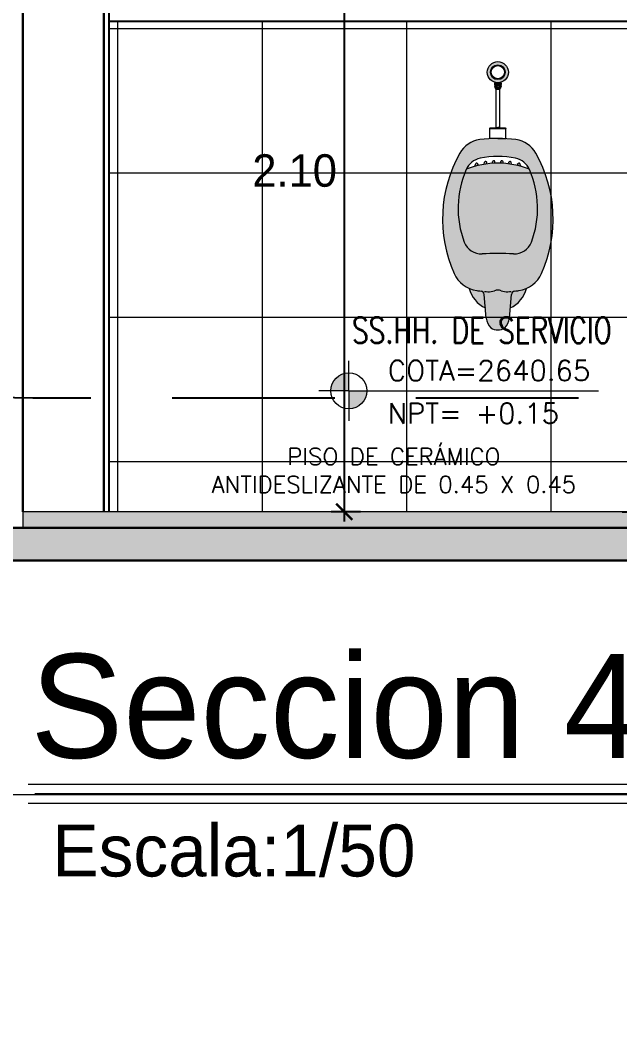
# Model space of a CAD drawing. Header units: millimetres. Extents: x -3570 to 5754, y -12788176 to 1214.
# Drawn here: x 3399.614 to 3401.459, y 1185.33 to 1188.445 of the extents above; entities that cross this region are included whole.
import ezdxf

# ---------------------------------------------------------------- set-up
doc = ezdxf.new("R2010")
doc.units = ezdxf.units.MM
doc.linetypes.add('DASHED', pattern=[0.75, 0.5, -0.25])
for name, color, linetype, lineweight in [('.', 7, 'Continuous', 0), ('07. TARRAJEO.', 70, 'Continuous', 0), ('08. FALSO PISO.', 201, 'Continuous', 5), ('31. LOSA Y TECHO EN CORTE.', 7, 'Continuous', 30), ('COTAS', 7, 'Continuous', 0), ('SGE_APARATOS', 1, 'Continuous', 5), ('SGE_NIVELES', 1, 'Continuous', 9), ('SGE_TEXTO-CHICOS-03', 3, 'Continuous', 9), ('SGE_TEXTO-MEDIANO-04', 4, 'Continuous', 40), ('Texto', 7, 'Continuous', 5)]:
    doc.layers.add(name, color=color, linetype=linetype, lineweight=lineweight)
doc.layers.add('C-ROAD-PROF', color=1, linetype='DASHED')
doc.layers.add('PARA CORTES ARQ', color=251, linetype='Continuous')
doc.styles.add('nemi', font='GOTHIC.TTF')
doc.styles.add('Pristina_ParCons', font='PRISTINA.TTF')
doc.styles.add('ROMANS', font='romans.shx')
doc.dimstyles.new('COTA NEMI', dxfattribs={"dimscale": 0, "dimtxt": 0.1, "dimasz": 0.05, "dimexe": 0.04, "dimexo": 0.1, "dimgap": 0.022, "dimtad": 2, "dimtih": 1, "dimtoh": 1, "dimzin": 5, "dimdsep": 46, "dimtxsty": 'nemi', "dimblk": 'ARCHTICK', "dimcen": 0, "dimdle": 0.03, "dimclrd": 1, "dimclre": 1, "dimclrt": 256, "dimaunit": 1, "dimazin": 0, "dimtfac": 1, "dimtix": 1, "dimtmove": 0, "dimatfit": 3, "dimldrblk": 'ARCHTICK', "dimfxl": 0.05, "dimfxlon": 1, "dimtolj": 1, "dimtzin": 0, "dimlwd": -1, "dimlwe": -1, "dimarcsym": 0})

# ---------------------------------------------------------------- blocks, each defined once
blk = doc.blocks.new('*U287')
blk.add_wipeout([(0, 0.05), (0, 0), (2.7199, 0), (2.7199, 0.05)])
at = {"layer": '08. FALSO PISO.'}
h = blk.add_hatch(dxfattribs=at)
h.set_pattern_fill('AR-CONC', color=144, scale=0.0003)
h.set_pattern_definition([(50, (-321520.19055, -8885980.608303), (0.0546554006988, -0.00478172566167), [0.005715, -0.062865]), (355, (-321520.19055, -8885980.6083), (-0.0105730264275, 0.0573170535717), [0.004572, -0.050292175251]), (100.4514447, (-321520.185996, -8885980.6087), (0.0440823741271, 0.05253532557366), [0.00485700264, -0.05342707338]), (46.1842, (-321520.19055, -8885980.59306), (0.08132371226764, -0.0126126983798), [0.0085725, -0.0942975]), (96.63555761, (-321520.18377, -8885980.59411), (0.07122124021545, 0.0742278373793), [0.007285506942, -0.080140682448]), (351.18415117, (-321520.19055, -8885980.59306), (0.0712212402195, 0.07422783737566), [0.006857990121, -0.075437919576]), (21, (-321520.18293, -8885980.596873), (0.04548431738074, -0.03067955945613), [0.005715, -0.062865]), (326, (-321520.18293, -8885980.59687), (0.0185406085043, 0.0552563898367), [0.004572, -0.050292]), (71.451445, (-321520.17914, -8885980.59943), (0.0640249257836, 0.02457683066577), [0.00485700264, -0.05342698128]), (37.5, (-321520.19055, -8885980.608303), (0.000926580975178, 0.025366511661946), [0, -0.0496824, 0, -0.051054, 0, -0.0504825]), (7.5, (-321520.19055, -8885980.608303), (0.02004589875309, 0.03005417244544), [0, -0.0291084, 0, -0.0485394, 0, -0.0192405]), (327.5, (-321520.207543, -8885980.608303), (0.04067717855006, -0.0017186231978), [0, -0.01905, 0, -0.059436, 0, -0.078867]), (317.5, (-321520.215163, -8885980.608303), (0.0444387544158, 0.00762794731), [0, -0.024765, 0, -0.0394716, 0, -0.056007])])
h.paths.add_polyline_path([(2.7199, 0), (0, 0), (0, 0.05), (2.7199, 0.05)])
at = {"layer": '08. FALSO PISO.', "color": 144}
blk.add_lwpolyline([(2.7199, 0), (0, 0), (0, 0.05), (2.7199, 0.05)], close=True, dxfattribs=at)
blk = doc.blocks.new('*U288')
at = {"color": 9, "true_color": 0xc7c8ca}
blk.add_wipeout([(2.937, 0), (2.937, -0.1), (0, -0.1), (0, 0)], dxfattribs=at)
at = {"layer": '31. LOSA Y TECHO EN CORTE.', "lineweight": 0}
h = blk.add_hatch(dxfattribs=at)
h.set_pattern_fill('AR-CONC', color=256, scale=0.0005)
h.set_pattern_definition([(50, (-204.7186, 52.209195), (0.091092334, -0.007969543), [0.009525, -0.104775]), (355, (-204.7186, 52.209195), (-0.01762171, 0.095528423), [0.00762, -0.083820292]), (100.451445, (-204.71101, 52.20853), (0.073470624, 0.087558876), [0.008095004, -0.089045122]), (46.1842, (-204.7186, 52.2346), (0.13553952, -0.021021164), [0.0142875, -0.1571625]), (96.63556, (-204.7073, 52.23284), (0.11870207, 0.12371306), [0.01214251, -0.1335678]), (351.18415, (-204.7186, 52.2346), (0.11870207, 0.12371306), [0.01142998, -0.12572987]), (21, (-204.7059, 52.228245), (0.075807196, -0.0511326), [0.009525, -0.104775]), (326, (-204.7059, 52.228245), (0.030901014, 0.092093983), [0.00762, -0.08382]), (71.451445, (-204.69958, 52.22398), (0.10670821, 0.040961384), [0.008095004, -0.08904497]), (37.5, (-204.7186, 52.209195), (0.0015443016, 0.0422775194), [0, -0.082804, 0, -0.08509, 0, -0.0841375]), (7.5, (-204.7186, 52.209195), (0.033409831, 0.050090287), [0, -0.048514, 0, -0.080899, 0, -0.0320675]), (327.5, (-204.746922, 52.209195), (0.0677952976, -0.002864372), [0, -0.03175, 0, -0.09906, 0, -0.131445]), (317.5, (-204.75962, 52.209195), (0.07406459, 0.012713246), [0, -0.041275, 0, -0.065786, 0, -0.093345])])
h.paths.add_polyline_path([(0, -0.1), (2.937, -0.1), (2.937, 0), (0, 0)])
at = {"layer": '07. TARRAJEO.'}
blk.add_line((0.015, -0.1), (2.937, -0.1), dxfattribs=at)
at = {"layer": '31. LOSA Y TECHO EN CORTE.'}
blk.add_lwpolyline([(0, -0.1), (2.937, -0.1), (2.937, 0), (0, 0)], close=True, dxfattribs=at)
blk = doc.blocks.new('urinario')
at = {"true_color": 0xffffff}
h = blk.add_hatch(color=7, dxfattribs=at)
h.dxf.hatch_style = 1
h.paths.add_polyline_path([(262.3628, -38.1372, 0.23391), (262.3016, -38.0954, 0.069731), (262.1898, -38.0954, 0.23391), (262.1286, -38.1372, 0.236906), (262.1111, -38.5072, 0.257841), (262.181, -38.5601, 0.007222), (262.194, -38.5618, -0.356417), (262.2037, -38.5718), (262.2101, -38.6454, 0.188613), (262.2247, -38.6748, 0.320462), (262.2668, -38.6748, 0.188613), (262.2813, -38.6454), (262.2877, -38.5718, -0.356417), (262.2975, -38.5618, 0.007222), (262.3105, -38.5601, 0.257841), (262.3803, -38.5072, 0.236906)])
h.paths.add_polyline_path([(262.3002, -38.1525, 0.103168), (262.1912, -38.1525, 0.237247), (262.1488, -38.1863, -0.025729), (262.1748, -38.1776), (262.1777, -38.1692, -0.545059), (262.1848, -38.1701), (262.183, -38.1755, -0.019923), (262.2038, -38.1714), (262.2048, -38.1662, -0.848153), (262.2122, -38.1651), (262.2112, -38.1703, -0.016773), (262.229, -38.1686), (262.2293, -38.1637, -0.888852), (262.2365, -38.1632), (262.2361, -38.1682, -0.018032), (262.2553, -38.1682), (262.255, -38.1632, -0.861948), (262.2621, -38.1635), (262.2624, -38.1686, -0.016773), (262.2802, -38.1703), (262.2792, -38.1651, -0.709356), (262.2863, -38.1649), (262.2876, -38.1714, -0.019923), (262.3085, -38.1755), (262.3066, -38.1701, -0.545059), (262.3138, -38.1692), (262.3166, -38.1776, -0.025729), (262.3427, -38.1863, 0.237247)], flags=16)
h.paths.add_polyline_path([(262.3336, -38.5535, -0.066712), (262.3105, -38.5601, -0.007222), (262.2975, -38.5618, 0.356417), (262.2877, -38.5718), (262.2841, -38.6136, 0.225823)], flags=17)
h.paths.add_polyline_path([(262.2037, -38.5718, 0.356417), (262.194, -38.5618, -0.007222), (262.181, -38.5601, -0.066712), (262.1578, -38.5535, 0.225823), (262.2074, -38.6136)], flags=17)
h.paths.add_polyline_path([(262.2131, -37.8878, 0.411582), (262.2454, -37.9204), (262.246, -37.9204, 0.411582), (262.2783, -37.8878, 1)])
h.paths.add_polyline_path([(262.2685, -37.8878, -1), (262.2229, -37.8878, -1)], flags=16)
h.paths.add_polyline_path([(262.2659, -37.8878, -1), (262.2255, -37.8878, -1)], flags=0)
at = {"layer": 'SGE_APARATOS'}
for p, q in [((262.2563, -37.9204), (262.2357, -37.9204)), ((262.2407, -37.9356), (262.2407, -37.9273)), ((262.2517, -37.9356), (262.2517, -37.9273)), ((262.2407, -38.058), (262.2407, -37.9401)), ((262.2517, -38.058), (262.2517, -37.9401)), ((262.1748, -38.1776), (262.1777, -38.1692)), ((262.183, -38.1755), (262.1848, -38.1701)), ((262.2038, -38.1714), (262.2051, -38.1649)), ((262.2112, -38.1703), (262.2122, -38.1651)), ((262.229, -38.1686), (262.2294, -38.1635)), ((262.2361, -38.1682), (262.2365, -38.1632)), ((262.2553, -38.1682), (262.255, -38.1632)), ((262.2624, -38.1686), (262.2621, -38.1635)), ((262.2802, -38.1703), (262.2792, -38.1651)), ((262.2876, -38.1714), (262.2863, -38.1649)), ((262.3085, -38.1755), (262.3066, -38.1701)), ((262.3166, -38.1776), (262.3138, -38.1692)), ((262.2101, -38.6454), (262.2037, -38.5718)), ((262.2813, -38.6454), (262.2877, -38.5718))]:
    blk.add_line(p, q, dxfattribs=at)
for radius in [0.0326, 0.0228, 0.0202]:
    blk.add_circle((262.2457, -37.8878), radius, dxfattribs=at)
for centre, radius, start, end in [((262.2014, -38.1782), 0.0836, 97.9777, 150.6391), ((262.2457, -38.4943), 0.4027, 82.0223, 97.9777), ((262.29, -38.1782), 0.0836, 29.3609, 82.0223), ((262.4884, -38.3396), 0.4128, 150.6391, 203.9511), ((262.2036, -38.2117), 0.0604, 101.7805, 156.4532), ((262.2457, -38.4137), 0.2668, 78.2195, 101.7805), ((262.2879, -38.2117), 0.0604, 23.5468, 78.2195), ((262.0031, -38.3396), 0.4128, 336.0489, 29.3609), ((262.4214, -38.3066), 0.298, 156.4532, 200.5918), ((262.2457, -38.4349), 0.2668, 68.6899, 111.3101), ((262.1529, -38.181), 0.00475, 34.8325, 71.1245), ((262.181, -38.1719), 0.00428, 25.8781, 140.2501), ((262.2086, -38.1663), 0.00378, 17.4066, 158.8074), ((262.2329, -38.1639), 0.00359, 11.2334, 174.2719), ((262.2585, -38.1639), 0.00359, 5.7281, 168.7666), ((262.2828, -38.1663), 0.00378, 21.1926, 162.5934), ((262.3105, -38.1719), 0.00428, 39.7499, 154.1219), ((262.3385, -38.181), 0.00475, 108.8755, 145.1675), ((262.07, -38.3066), 0.298, 339.4082, 23.5468), ((262.1943, -38.3919), 0.0554, 200.5918, 273.0512), ((262.2972, -38.3919), 0.0554, 266.9488, 339.4082), ((262.2457, -39.3572), 0.9113, 86.9488, 93.0513), ((262.1939, -38.4704), 0.0906, 203.9511, 261.7842), ((262.2975, -38.4704), 0.0906, 278.2158, 336.0489), ((262.2457, -38.5315), 0.0906, 194.0516, 244.9527), ((262.2457, -38.1117), 0.4531, 261.7842, 263.4392), ((262.1927, -38.5728), 0.0111, 4.9715, 83.4392), ((262.2457, -38.1117), 0.4531, 264.8039, 266.1426), ((262.2186, -38.5135), 0.0503, 266.1426, 289.6443), ((262.2481, -38.5959), 0.0372, 93.6027, 109.6443), ((262.2434, -38.5959), 0.0372, 70.3557, 86.3973), ((262.2728, -38.5135), 0.0503, 250.3557, 273.8574), ((262.2457, -38.1117), 0.4531, 273.8574, 275.1961), ((262.2457, -38.5315), 0.0906, 295.0473, 345.9484), ((262.2988, -38.5728), 0.0111, 96.5608, 175.0285), ((262.2457, -38.1117), 0.4531, 276.5608, 278.2158), ((262.2549, -38.6415), 0.045, 184.9715, 227.6965), ((262.2365, -38.6415), 0.045, 312.3035, 355.0285), ((262.2457, -38.6453), 0.0362, 234.4626, 305.5374), ((262.2378, -38.6569), 0.0222, 233.6223, 237.9431), ((262.2536, -38.6569), 0.0222, 302.0569, 306.3777)]:
    blk.add_arc(centre, radius, start, end, dxfattribs=at)
for points in [[(262.2357, -37.9204), (262.2357, -37.9218), (262.2357, -37.9259), (262.2357, -37.9259)], [(262.2563, -37.9207), (262.2563, -37.9207), (262.2357, -37.9211), (262.2357, -37.9211)], [(262.2563, -37.9221), (262.2563, -37.9221), (262.2357, -37.9218), (262.2357, -37.9218)], [(262.2563, -37.9234), (262.2563, -37.9234), (262.2357, -37.9224), (262.2357, -37.9224)], [(262.2563, -37.9245), (262.2563, -37.9245), (262.2357, -37.9235), (262.2357, -37.9235)], [(262.2563, -37.9259), (262.2563, -37.9259), (262.2357, -37.9249), (262.2357, -37.9249)], [(262.2357, -37.9259), (262.2357, -37.9259), (262.2357, -37.9257), (262.2357, -37.9257)], [(262.2357, -37.9259), (262.2357, -37.9259), (262.2371, -37.9273), (262.2371, -37.9273)], [(262.2563, -37.9259), (262.2563, -37.9259), (262.2357, -37.9259), (262.2357, -37.9259)], [(262.2371, -37.9273), (262.2371, -37.9273), (262.246, -37.9273), (262.246, -37.9273)], [(262.2371, -37.9273), (262.2371, -37.9273), (262.2548, -37.9273), (262.2548, -37.9273)], [(262.2371, -37.9356), (262.2371, -37.9356), (262.2371, -37.9336), (262.2371, -37.9336)], [(262.2371, -37.9356), (262.2371, -37.9356), (262.2548, -37.9356), (262.2548, -37.9356)], [(262.2399, -37.9401), (262.2399, -37.9401), (262.2371, -37.9356), (262.2371, -37.9356)], [(262.2374, -37.9273), (262.2374, -37.9273), (262.2374, -37.9341), (262.2374, -37.9341)], [(262.2417, -37.9273), (262.2417, -37.9273), (262.2417, -37.9341), (262.2417, -37.9341)], [(262.2425, -37.9273), (262.2425, -37.9273), (262.2425, -37.9341), (262.2425, -37.9341)], [(262.2493, -37.9341), (262.2493, -37.9341), (262.2425, -37.9341), (262.2425, -37.9341)], [(262.246, -37.9273), (262.246, -37.9273), (262.2548, -37.9273), (262.2548, -37.9273)], [(262.2493, -37.9273), (262.2493, -37.9273), (262.2493, -37.9341), (262.2493, -37.9341)], [(262.2501, -37.9273), (262.2501, -37.9273), (262.2501, -37.9341), (262.2501, -37.9341)], [(262.2519, -37.9401), (262.2519, -37.9401), (262.2548, -37.9356), (262.2548, -37.9356)], [(262.2544, -37.9273), (262.2544, -37.9273), (262.2544, -37.9341), (262.2544, -37.9341)], [(262.2563, -37.9259), (262.2563, -37.9259), (262.2548, -37.9273), (262.2548, -37.9273)], [(262.2548, -37.9356), (262.2548, -37.9356), (262.2548, -37.9336), (262.2548, -37.9336)], [(262.2563, -37.9204), (262.2563, -37.9218), (262.2563, -37.9259), (262.2563, -37.9259)], [(262.2563, -37.9259), (262.2563, -37.9259), (262.2563, -37.9257), (262.2563, -37.9257)], [(262.2399, -37.9401), (262.2399, -37.9401), (262.246, -37.9401), (262.246, -37.9401)], [(262.246, -37.9401), (262.246, -37.9401), (262.2458, -37.9401), (262.2458, -37.9401)], [(262.246, -37.9401), (262.246, -37.9401), (262.2519, -37.9401), (262.2519, -37.9401)], [(262.2209, -38.0915), (262.2209, -38.0915), (262.2209, -38.0614), (262.2209, -38.0614)], [(262.2216, -38.0614), (262.2216, -38.0614), (262.2695, -38.0614), (262.2695, -38.0614)], [(262.2226, -38.0595), (262.2226, -38.0595), (262.2386, -38.058), (262.2386, -38.058)], [(262.2386, -38.058), (262.2386, -38.058), (262.2388, -38.058), (262.2388, -38.058)], [(262.2388, -38.058), (262.2388, -38.058), (262.2457, -38.058), (262.2457, -38.058)], [(262.2525, -38.058), (262.2525, -38.058), (262.2457, -38.058), (262.2457, -38.058)], [(262.2527, -38.058), (262.2527, -38.058), (262.2525, -38.058), (262.2525, -38.058)], [(262.2527, -38.058), (262.2527, -38.058), (262.2687, -38.0595), (262.2687, -38.0595)], [(262.2704, -38.0915), (262.2704, -38.0915), (262.2704, -38.0614), (262.2704, -38.0614)], [(262.2457, -38.0915), (262.2457, -38.0915), (262.2209, -38.0915), (262.2209, -38.0915)], [(262.2457, -38.0915), (262.2457, -38.0915), (262.2704, -38.0915), (262.2704, -38.0915)]]:
    blk.add_open_spline(points, degree=3, dxfattribs=at)
for points in [[(262.2371, -37.9336), (262.2371, -37.9336), (262.2361, -37.9305), (262.2361, -37.9305), (262.2361, -37.9305), (262.2361, -37.9305), (262.2371, -37.9273), (262.2371, -37.9273)], [(262.2417, -37.9341), (262.2417, -37.9341), (262.2395, -37.9348), (262.2395, -37.9348), (262.2395, -37.9348), (262.2395, -37.9348), (262.2374, -37.9341), (262.2374, -37.9341)], [(262.2544, -37.9341), (262.2544, -37.9341), (262.2523, -37.9348), (262.2523, -37.9348), (262.2523, -37.9348), (262.2523, -37.9348), (262.2501, -37.9341), (262.2501, -37.9341)], [(262.2548, -37.9273), (262.2548, -37.9273), (262.2557, -37.9305), (262.2557, -37.9305), (262.2557, -37.9305), (262.2557, -37.9305), (262.2548, -37.9336), (262.2548, -37.9336)], [(262.2209, -38.0614), (262.2209, -38.0614), (262.2214, -38.0601), (262.2214, -38.0601), (262.2214, -38.0601), (262.2214, -38.0601), (262.2226, -38.0595), (262.2226, -38.0595)], [(262.2687, -38.0595), (262.2687, -38.0595), (262.2699, -38.0601), (262.2699, -38.0601), (262.2699, -38.0601), (262.2699, -38.0601), (262.2704, -38.0614), (262.2704, -38.0614)]]:
    blk.add_open_spline(points, degree=3, knots=[0, 0, 0, 0, 0.333333, 0.333333, 0.333333, 0.333333, 1, 1, 1, 1], dxfattribs=at)
blk = doc.blocks.new('_ArchTick')
at = {"color": 0, "linetype": 'Continuous', "const_width": 0.15}
blk.add_lwpolyline([(-0.5, -0.5), (0.5, 0.5)], dxfattribs=at)
blk = doc.blocks.new('*D420')
at = {"color": 1, "transparency": 16777216}
for p, q in [((3401.5163, 1187.7566), (3401.5163, 1186.9013)), ((3401.4663, 1186.9313), (3401.5563, 1186.9313))]:
    blk.add_line(p, q, dxfattribs=at)
at = {"layer": 'Defpoints', "color": 0, "lineweight": 30, "transparency": 16777216}
for p in [(3401.1941, 1187.7266, -6234298.1699), (3401.1941, 1186.9313), (3401.5163, 1186.9313)]:
    blk.add_point(p, dxfattribs=at)
at = {"color": 1, "transparency": 16777216, "xscale": 0.05, "yscale": 0.05, "zscale": 0.05}
for p, rotation in [((3401.5163, 1187.7266), 90), ((3401.5163, 1186.9313), 270)]:
    blk.add_blockref('_ArchTick', p, dxfattribs=dict(at, rotation=rotation))
at = {"transparency": 16777216, "insert": (3401.6261, 1187.3289), "char_height": 0.1, "attachment_point": 5, "style": 'nemi'}
blk.add_mtext('\\A1;.80', dxfattribs=at)
blk = doc.blocks.new('NIVELES')
h = blk.add_hatch(color=256)
h.paths.add_polyline_path([(0, 0.0798, 0.414214), (-0.0798, 0), (0, 0)])
h.paths.add_polyline_path([(0.0798, 0), (0, 0), (0, -0.0798, 0.414214)])
for points in [[(0, 0.0798), (0, 0.133)], [(0, 0), (0, 0.0798)], [(-0.0798, 0), (-0.133, 0)], [(0, 0), (-0.0798, 0)], [(0, 0), (0.0798, 0)], [(0, 0), (0, -0.0798)], [(0.0798, 0), (1.108, 0)], [(0, -0.0798), (0, -0.133)]]:
    blk.add_lwpolyline(points)
blk.add_circle((0, 0), 0.0798)
at = {"style": 'ROMANS'}
for tag, p in [('COTA', (0.1729, 0.0454)), ('NIVEL', (0.1729, -0.1452))]:
    blk.add_attdef(tag, p, '', height=0.09, dxfattribs=at)
blk = doc.blocks.new('*D515')
at = {"color": 1, "transparency": 16777216}
for p, q in [((3400.6115, 1189.0613), (3400.6115, 1186.9013)), ((3400.6615, 1189.0313), (3400.5715, 1189.0313)), ((3400.6615, 1186.9313), (3400.5715, 1186.9313))]:
    blk.add_line(p, q, dxfattribs=at)
at = {"layer": 'Defpoints', "color": 0, "lineweight": 30, "transparency": 16777216}
for p in [(3401.109, 1189.0313), (3400.6115, 1186.9313), (3401.109, 1186.9313)]:
    blk.add_point(p, dxfattribs=at)
at = {"color": 1, "transparency": 16777216, "xscale": 0.05, "yscale": 0.05, "zscale": 0.05}
for p, rotation in [((3400.6115, 1189.0313), 90), ((3400.6115, 1186.9313), 270)]:
    blk.add_blockref('_ArchTick', p, dxfattribs=dict(at, rotation=rotation))
at = {"transparency": 16777216, "insert": (3400.4588, 1187.9813), "char_height": 0.1, "attachment_point": 5, "style": 'nemi'}
blk.add_mtext('\\A1;2.10', dxfattribs=at)
blk = doc.blocks.new('a aa a')
at = {"layer": 'C-ROAD-PROF', "color": 1, "linetype": 'DASHED', "lineweight": -3}
for p, q in [((-45249.1348, 28341.4335), (-45246.7056, 28341.4335)), ((-45246.7056, 28341.4335), (-45245.1221, 28341.4541))]:
    blk.add_line(p, q, dxfattribs=at)

msp = doc.modelspace()

# ---------------------------------------------------------------- linework, layer by layer
at = {"color": 144, "elevation": -99722248.4331}
msp.add_lwpolyline([(3402.3418, 1188.4413), (3399.8868, 1188.4413)], dxfattribs=at)
at = {"layer": 'PARA CORTES ARQ', "color": 3}
msp.add_line((3399.8868, 1190.2724, -99722248.4331), (3399.8868, 1186.9313, -99722248.4331), dxfattribs=at)
at = {"layer": 'Texto', "color": 7, "linetype": 'Continuous', "lineweight": 5}
for p, q in [((3399.6383, 1186.0926, -99722248.4331), (3401.7888, 1186.0926, -99722248.4331)), ((3398.9924, 1186.0609, -99722248.4331), (3401.7895, 1186.0609, -99722248.4331)), ((3399.6383, 1186.034, -99722248.4331), (3401.7888, 1186.034, -99722248.4331))]:
    msp.add_line(p, q, dxfattribs=at)
at = {"layer": 'Texto', "color": 7}
msp.add_line((3399.6594, 1186.0633, -99722248.4331), (3401.7899, 1186.0633, -99722248.4331), dxfattribs=at)

# ---------------------------------------------------------------- block references
at = {"layer": 'SGE_APARATOS'}
msp.add_blockref('urinario', (3138.8384, 1226.1725, -99722248.4331), dxfattribs=at)
at = {"layer": 'SGE_NIVELES'}
ref = msp.add_blockref('NIVELES', (3400.6257, 1187.3035, -99722248.4331), dxfattribs=dict(at, xscale=0.6931843137543525, yscale=0.6931843137543525, zscale=0.6931843137543525))
ref.add_attrib('COTA', 'COTA=2640.65', (3400.7456, 1187.3349, -255559246.1426), dxfattribs={"layer": '0', "height": 0.062387, "style": 'ROMANS'})
ref.add_attrib('NIVEL', 'NPT= +0.15', (3400.7456, 1187.2028, -255559246.1426), dxfattribs={"layer": '0', "height": 0.06239, "style": 'ROMANS'})

# ---------------------------------------------------------------- texts
at = {"layer": 'SGE_TEXTO-CHICOS-03', "insert": (3400.8619, 1187.1269, -99722248.4331), "char_height": 0.05152, "attachment_point": 2, "style": 'ROMANS'}
msp.add_mtext('\\pxi-3.7908,qc;PISO DE CERÁMICO\\P\\pq*;ANTIDESLIZANTE DE 0.45 X 0.45', dxfattribs=at)
at = {"layer": 'SGE_TEXTO-MEDIANO-04', "lineweight": 20, "insert": (3401.0351, 1187.49, -99722248.4331), "char_height": 0.079471, "width": 0.899551, "attachment_point": 5, "rotation": 0.0001, "style": 'ROMANS'}
msp.add_mtext('\\A1;\\pxi-7,l7,t4;{\\W0.75;SS.HH.^IDE SERVICIO}', dxfattribs=at)
at = {"layer": 'Texto', "color": 7, "style": 'Pristina_ParCons'}
for s, height, p in [('Seccion 4-4', 0.319954, (3399.6459, 1186.1733, -99722248.4331)), ('Escala:1/50', 0.159977, (3399.7129, 1185.808, -99722248.4331))]:
    msp.add_text(s, height=height, dxfattribs=at).set_placement(p)

# ---------------------------------------------------------------- next in the draw order: block references
at = {"layer": '08. FALSO PISO.', "xscale": -1}
msp.add_blockref('*U287', (3402.3418, 1186.8813, -99722248.4331), dxfattribs=at)

# ---------------------------------------------------------------- next in the draw order: hatches: boundary and pattern name
at = {"layer": '.', "true_color": 0xc7c8ca, "transparency": 33554687}
h = msp.add_hatch(dxfattribs=at)
h.set_pattern_fill('ANSI37', color=9, scale=0.14, angle=45)
h.set_pattern_definition([(90, (3015.4221, 766.5889), (-0.4445, 0), []), (180, (3015.4221, 766.5889), (-3e-17, -0.4445), [])])
h.paths.add_polyline_path([(3402.3418, 1188.4413), (3401.5498, 1188.4413), (3401.5498, 1186.9313), (3402.3418, 1186.9313)])
h.paths.add_polyline_path([(3401.5498, 1188.4413), (3399.8868, 1188.4413), (3399.8868, 1186.9313), (3401.5498, 1186.9313)])

# ---------------------------------------------------------------- next in the draw order: linework, layer by layer
at = {"layer": 'COTAS', "color": 252, "lineweight": 30, "true_color": 0x939598}
for p, q in [((3399.6219, 1190.0724, -99722248.4331), (3399.6219, 1186.9313, -99722248.4331)), ((3399.8719, 1190.0724, -99722248.4331), (3399.8719, 1186.9313, -99722248.4331))]:
    msp.add_line(p, q, dxfattribs=at)

# ---------------------------------------------------------------- next in the draw order: block references
at = {"color": 6, "xscale": -1}
msp.add_blockref('*U288', (3402.3418, 1186.8813, -99722248.4331), dxfattribs=at)

# ---------------------------------------------------------------- next in the draw order: dimensions: what is measured, and where the dimension line sits
dim = msp.add_aligned_dim(p1=(3401.109, 1189.0313, -99722248.4331), p2=(3401.109, 1186.9313, -99722248.4331), distance=-0.4975, dimstyle='COTA NEMI', override={"dimscale": 1})
dim.commit()
dim.dimension.update_dxf_attribs({"geometry": '*D515', "text_midpoint": (3400.4588, 1187.9813, -99722248.4331)})
at = {"color": 251, "true_color": 0x636466}
dim = msp.add_linear_dim(base=(3401.5163, 1186.9313, -99722248.4331), p1=(3401.1941, 1187.7266, -105956546.6029), p2=(3401.1941, 1186.9313, -99722248.4331), angle=90, dimstyle='COTA NEMI', override={"dimscale": 1}, dxfattribs=at)
dim.commit()
dim.dimension.update_dxf_attribs({"geometry": '*D420', "text_midpoint": (3401.5163, 1187.3289, -99722248.4331), "dimtype": 160})

# ---------------------------------------------------------------- next in the draw order: block references
at = {"xscale": -1}
msp.add_blockref('a aa a', (-41847.0528, -27154.1522, -99722248.4331), dxfattribs=at)

doc.saveas('drawing.dxf')
